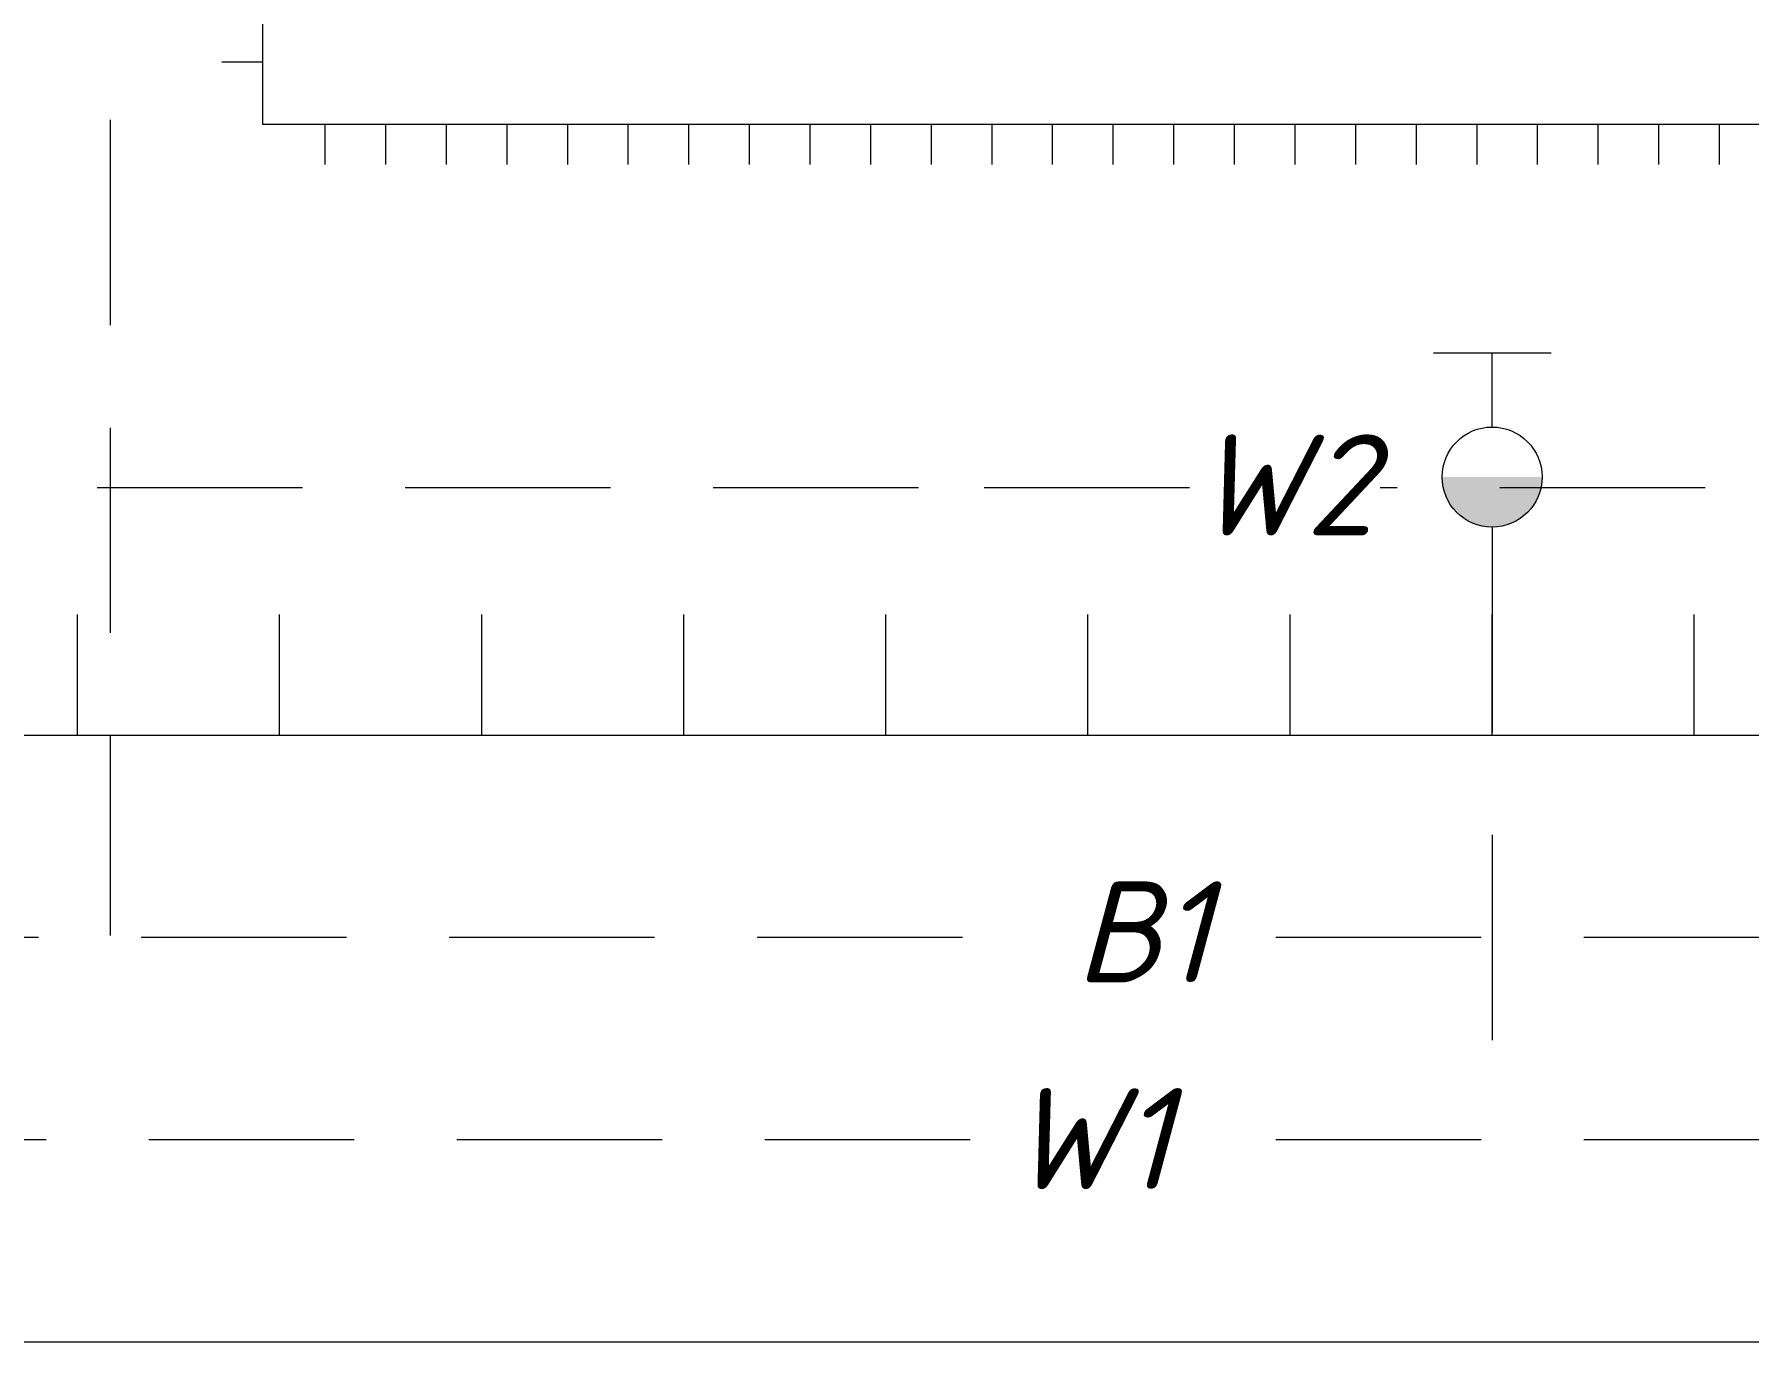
# Model space of a CAD drawing. Header units: millimetres. Extents: x 27137 to 30937, y -4667 to -569.
# Drawn here: x 28946.97 to 28989.39, y -2666.16 to -2633.81 of the extents above; entities that cross this region are included whole.
import ezdxf

# ---------------------------------------------------------------- set-up
doc = ezdxf.new("R2010")
doc.units = ezdxf.units.MM
doc.header["$LTSCALE"] = 0.4
doc.linetypes.add('штриховаяX2', pattern=[38.1, 25.4, -12.7])
doc.styles.add('Isocpeur', font='isocpeui.ttf', dxfattribs={"height": 2.5})

msp = doc.modelspace()

# ---------------------------------------------------------------- hatches: boundary and pattern name
at = {"linetype": 'штриховаяX2', "lineweight": 15, "ltscale": 0.5}
msp.add_hatch(color=256, dxfattribs=at).paths.add_polyline_path([(28981.8006, -2644.7648), (28983.0378, -2644.7648), (28984.2749, -2644.7648, -1)])

# ---------------------------------------------------------------- linework, layer by layer
at = {"lineweight": 15, "ltscale": 0.5}
msp.add_line((28952.6105, -2616.9796), (28952.6105, -2636.0328), dxfattribs=at)
at = {"lineweight": 15}
for p, q in [((28952.6105, -2634.4956), (28951.6105, -2634.4956)), ((28952.6105, -2634.4956), (28951.6105, -2634.4956)), ((28952.6105, -2634.4956), (28951.6105, -2634.4956)), ((28952.6105, -2636.0328), (28973.6647, -2636.0328)), ((28952.6105, -2636.0328), (28990.1105, -2636.0328)), ((28954.1647, -2637.0328), (28954.1647, -2636.0328)), ((28954.1647, -2637.0328), (28954.1647, -2636.0328)), ((28955.6647, -2637.0328), (28955.6647, -2636.0328)), ((28955.6647, -2637.0328), (28955.6647, -2636.0328)), ((28957.1647, -2637.0328), (28957.1647, -2636.0328)), ((28957.1647, -2637.0328), (28957.1647, -2636.0328)), ((28958.6647, -2637.0328), (28958.6647, -2636.0328)), ((28958.6647, -2637.0328), (28958.6647, -2636.0328)), ((28960.1647, -2637.0328), (28960.1647, -2636.0328)), ((28960.1647, -2637.0328), (28960.1647, -2636.0328)), ((28961.6647, -2637.0328), (28961.6647, -2636.0328)), ((28961.6647, -2637.0328), (28961.6647, -2636.0328)), ((28963.1647, -2637.0328), (28963.1647, -2636.0328)), ((28963.1647, -2637.0328), (28963.1647, -2636.0328)), ((28964.6647, -2637.0328), (28964.6647, -2636.0328)), ((28964.6647, -2637.0328), (28964.6647, -2636.0328)), ((28964.6647, -2637.0328), (28964.6647, -2636.0328)), ((28964.6647, -2637.0328), (28964.6647, -2636.0328)), ((28966.1647, -2637.0328), (28966.1647, -2636.0328)), ((28966.1647, -2637.0328), (28966.1647, -2636.0328)), ((28966.1647, -2637.0328), (28966.1647, -2636.0328)), ((28966.1647, -2637.0328), (28966.1647, -2636.0328)), ((28967.6647, -2637.0328), (28967.6647, -2636.0328)), ((28967.6647, -2637.0328), (28967.6647, -2636.0328)), ((28967.6647, -2637.0328), (28967.6647, -2636.0328)), ((28967.6647, -2637.0328), (28967.6647, -2636.0328)), ((28969.1647, -2637.0328), (28969.1647, -2636.0328)), ((28969.1647, -2637.0328), (28969.1647, -2636.0328)), ((28969.1647, -2637.0328), (28969.1647, -2636.0328)), ((28969.1647, -2637.0328), (28969.1647, -2636.0328)), ((28970.6647, -2637.0328), (28970.6647, -2636.0328)), ((28970.6647, -2637.0328), (28970.6647, -2636.0328)), ((28970.6647, -2637.0328), (28970.6647, -2636.0328)), ((28970.6647, -2637.0328), (28970.6647, -2636.0328)), ((28972.1647, -2637.0328), (28972.1647, -2636.0328)), ((28972.1647, -2637.0328), (28972.1647, -2636.0328)), ((28972.1647, -2637.0328), (28972.1647, -2636.0328)), ((28972.1647, -2637.0328), (28972.1647, -2636.0328)), ((28973.6647, -2637.0328), (28973.6647, -2636.0328)), ((28973.6647, -2637.0328), (28973.6647, -2636.0328)), ((28973.6647, -2637.0328), (28973.6647, -2636.0328)), ((28973.6647, -2637.0328), (28973.6647, -2636.0328)), ((28975.1647, -2637.0328), (28975.1647, -2636.0328)), ((28975.1647, -2637.0328), (28975.1647, -2636.0328)), ((28976.6647, -2637.0328), (28976.6647, -2636.0328)), ((28976.6647, -2637.0328), (28976.6647, -2636.0328)), ((28976.6647, -2637.0328), (28976.6647, -2636.0328)), ((28976.6647, -2637.0328), (28976.6647, -2636.0328)), ((28978.1647, -2637.0328), (28978.1647, -2636.0328)), ((28978.1647, -2637.0328), (28978.1647, -2636.0328)), ((28979.6647, -2637.0328), (28979.6647, -2636.0328)), ((28979.6647, -2637.0328), (28979.6647, -2636.0328)), ((28981.1647, -2637.0328), (28981.1647, -2636.0328)), ((28981.1647, -2637.0328), (28981.1647, -2636.0328)), ((28982.6647, -2637.0328), (28982.6647, -2636.0328)), ((28982.6647, -2637.0328), (28982.6647, -2636.0328)), ((28984.1647, -2637.0328), (28984.1647, -2636.0328)), ((28984.1647, -2637.0328), (28984.1647, -2636.0328)), ((28985.6647, -2637.0328), (28985.6647, -2636.0328)), ((28985.6647, -2637.0328), (28985.6647, -2636.0328)), ((28987.1647, -2637.0328), (28987.1647, -2636.0328)), ((28987.1647, -2637.0328), (28987.1647, -2636.0328)), ((28988.6647, -2637.0328), (28988.6647, -2636.0328)), ((28988.6647, -2637.0328), (28988.6647, -2636.0328)), ((28988.6647, -2637.0328), (28988.6647, -2636.0328)), ((28988.6647, -2637.0328), (28988.6647, -2636.0328)), ((28948.0378, -2651.162), (28948.0378, -2648.162)), ((28948.0378, -2651.162), (28948.0378, -2648.162)), ((28953.0378, -2651.162), (28953.0378, -2648.162)), ((28958.0378, -2651.162), (28958.0378, -2648.162)), ((28963.0378, -2651.162), (28963.0378, -2648.162)), ((28968.0378, -2651.162), (28968.0378, -2648.162)), ((28973.0378, -2651.162), (28973.0378, -2648.162)), ((28973.0378, -2651.162), (28973.0378, -2648.162)), ((28978.0378, -2651.162), (28978.0378, -2648.162)), ((28978.0378, -2651.162), (28978.0378, -2648.162)), ((28983.0378, -2651.162), (28983.0378, -2648.162)), ((28988.0378, -2651.162), (28988.0378, -2648.162)), ((28988.0378, -2651.162), (28988.0378, -2648.162)), ((28988.0378, -2651.162), (28988.0378, -2648.162)), ((29051.3502, -2651.162), (28900.7472, -2651.162)), ((28845.2901, -2666.162), (29051.3499, -2666.162))]:
    msp.add_line(p, q, dxfattribs=at)
at = {"linetype": 'штриховаяX2', "lineweight": 15, "ltscale": 0.5}
for p, q in [((28948.8411, -2635.9236), (28948.8411, -2656.1085)), ((28983.0434, -2641.6959), (28981.5856, -2641.6959)), ((28983.0434, -2643.527), (28983.0434, -2641.6959)), ((28984.5011, -2641.6959), (28983.0434, -2641.6959)), ((28968.8416, -2645.0281), (28945.5223, -2645.0281)), ((28975.548, -2645.0281), (28970.0087, -2645.0281)), ((29011.1721, -2645.0281), (28980.2673, -2645.0281)), ((28983.0378, -2646.002), (28983.0378, -2661.162)), ((28969.9323, -2656.162), (28936.1896, -2656.162)), ((29051.3501, -2656.162), (28977.0975, -2656.162)), ((28970.1221, -2661.162), (28937.2573, -2661.162)), ((29051.35, -2661.162), (28977.2873, -2661.162))]:
    msp.add_line(p, q, dxfattribs=at)
at = {"lineweight": 15, "ltscale": 0.5}
msp.add_circle((28983.0378, -2644.7648), 1.2372, dxfattribs=at)

# ---------------------------------------------------------------- texts
at = {"linetype": 'штриховаяX2', "lineweight": 15, "char_height": 2.5, "attachment_point": 3, "style": 'Isocpeur'}
for s, width, insert in [('W2', 3.719358, (28980.1181, -2643.709)), ('В1', 5.498522, (28976.0544, -2654.7695)), ('W1', 5.498522, (28975.0816, -2659.8848))]:
    msp.add_mtext_dynamic_manual_height_columns(s, width=width, gutter_width=12.5, heights=[0], dxfattribs=dict(at, insert=insert))

doc.saveas('drawing.dxf')
